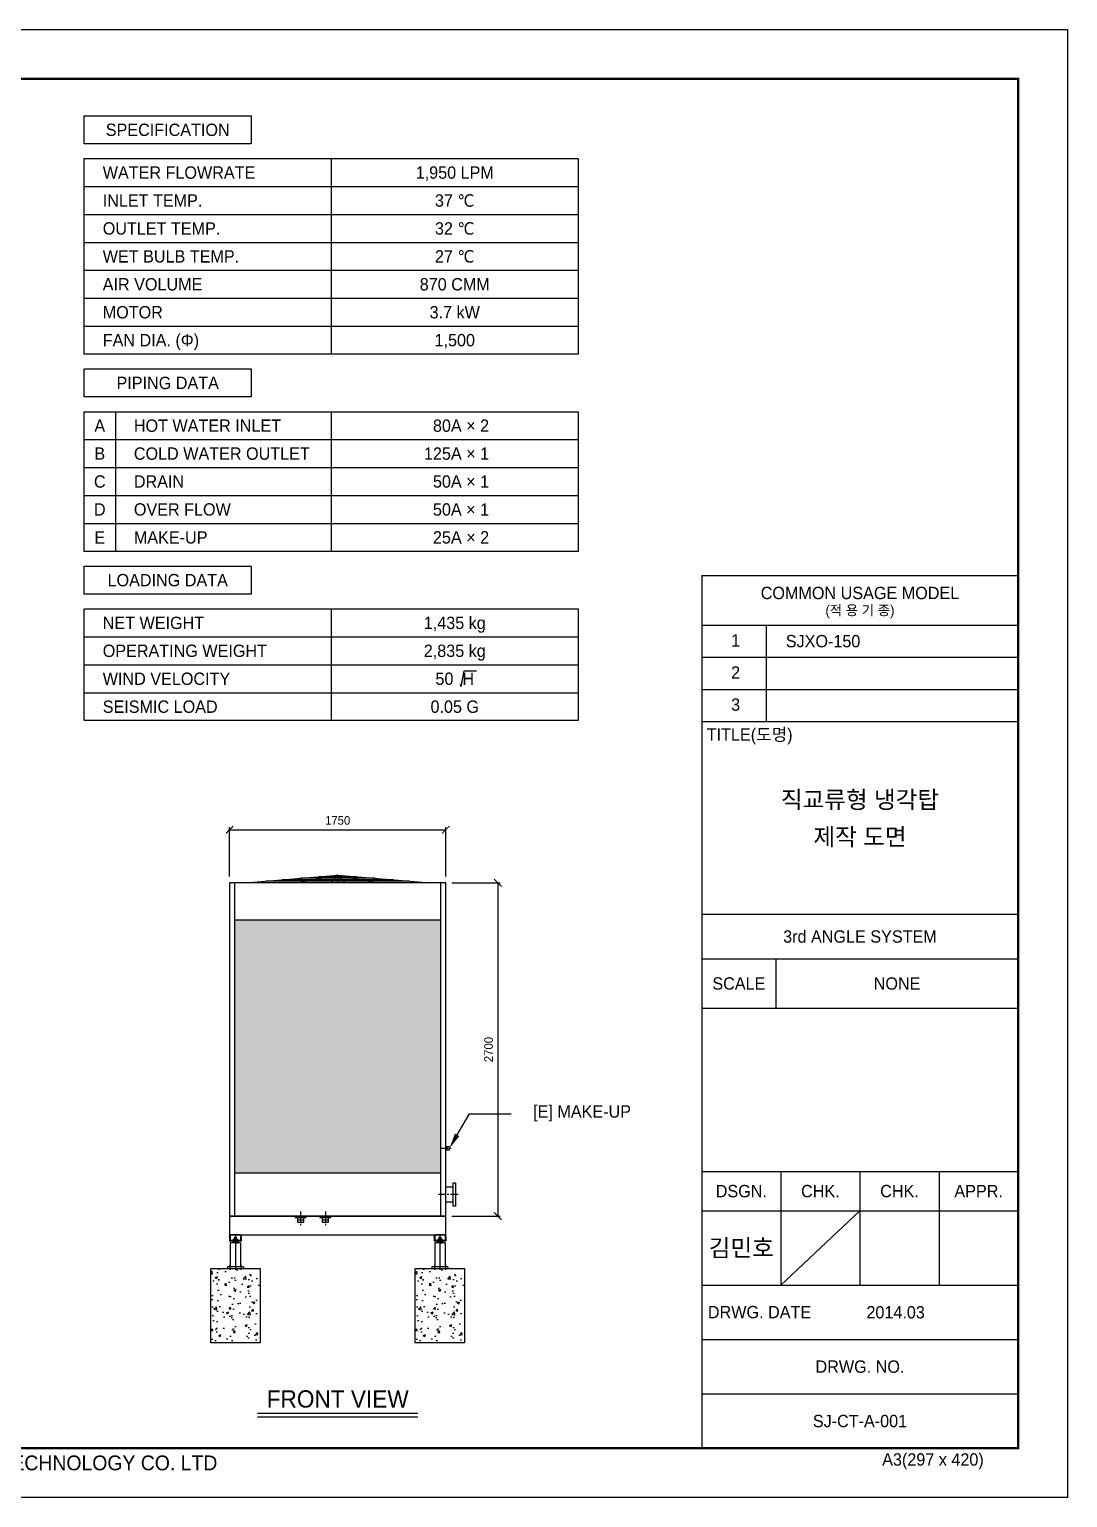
# Model space of a CAD drawing. Header units: millimetres. Extents: x 0 to 16815, y 0 to 11890.
# Drawn here: x 8407 to 16815, y 0 to 11890 of the extents above; entities that cross this region are included whole.
import ezdxf
from ezdxf.enums import TextEntityAlignment as Align

# ---------------------------------------------------------------- set-up
doc = ezdxf.new("R2010")
doc.units = ezdxf.units.MM
doc.linetypes.add('CENTER', pattern=[2, 1.25, -0.25, 0.25, -0.25])
doc.layers.get('DEFPOINTS').update_dxf_attribs({"color": 143})
for name, color, linetype in [('CENTER', 1, 'CENTER'), ('냉각탑_box', 1, 'Continuous'), ('냉각탑_dim', 1, 'Continuous'), ('냉각탑_form', 1, 'Continuous'), ('냉각탑_text', 3, 'Continuous')]:
    doc.layers.add(name, color=color, linetype=linetype)
doc.styles.add('HY울릉도L', font='')
doc.styles.add('돋움', font='')
doc.styles.add('서명', font='MP.TTF')
doc.styles.get('HY울릉도L').set_extended_font_data('HY울릉도L')
doc.styles.get('돋움').set_extended_font_data('Dotum')
doc.dimstyles.new('성지DIM', dxfattribs={"dimtxt": 3.5, "dimasz": 3, "dimexe": 1, "dimexo": 2.5, "dimgap": 2, "dimtad": 1, "dimdec": 0, "dimzin": 3, "dimdsep": 46, "dimtxsty": 'HY울릉도L', "dimblk": 'ARCHTICK', "dimcen": -2, "dimclrd": 256, "dimclre": 256, "dimclrt": 7, "dimadec": 0, "dimazin": 0, "dimtfac": 1, "dimtdec": 0, "dimtofl": 0, "dimtmove": 0, "dimatfit": 3, "dimfxl": 0, "dimtolj": 1, "dimtzin": 0, "dimlwe": -1, "dimarcsym": 0})

# ---------------------------------------------------------------- blocks, each defined once
blk = doc.blocks.new('냉각탑form')
at = {"layer": 'DEFPOINTS'}
blk.add_lwpolyline([(0, 297.07), (420.1, 297.07), (420.1, 0), (0, 0)], close=True, dxfattribs=at)
at = {"layer": '냉각탑_form'}
for p, q in [((346.08, 186.55), (346.08, 10)), ((346.08, 186.55), (410.1, 186.55)), ((346.08, 186.55), (410.1, 186.55)), ((346.08, 176.54), (410.1, 176.54)), ((359.09, 176.54), (359.09, 157.04)), ((346.08, 170.04), (410.1, 170.04)), ((346.08, 163.54), (410.1, 163.54)), ((346.08, 157.04), (410.1, 157.04)), ((346.08, 157.04), (410.1, 157.04)), ((346.08, 118.03), (410.1, 118.03)), ((346.08, 109.03), (410.1, 109.03)), ((361.09, 109.03), (361.09, 99.02)), ((346.08, 99.02), (410.1, 99.02)), ((346.08, 66.02), (410.1, 66.02)), ((362.09, 66.02), (362.09, 43.01)), ((378.09, 66.02), (378.09, 43.01)), ((394.1, 66.02), (394.1, 43.01)), ((346.08, 58.01), (410.1, 58.01)), ((378.09, 58.01), (362.09, 43.01)), ((346.08, 43.01), (410.1, 43.01)), ((346.08, 32.01), (410.1, 32.01)), ((346.08, 21.01), (410.1, 21.01))]:
    blk.add_line(p, q, dxfattribs=at)
at = {"layer": '냉각탑_form', "const_width": 0.5}
blk.add_lwpolyline([(10, 287.07), (10, 10), (410.1, 10), (410.1, 287.07)], close=True, dxfattribs=at)
at = {"layer": '냉각탑_form', "style": '돋움'}
for s, height, p in [('COMMON USAGE MODEL', 2.5006, (378.09, 183.04)), ('(적 용 기 종)', 2, (378.09, 179.54)), ('3rd ANGLE SYSTEM', 2.5006, (378.09, 113.53)), ('SCALE', 2.501, (353.59, 104.03)), ('DSGN.', 2.501, (354.09, 62.02)), ('CHK.', 2.501, (370.09, 62.02)), ('CHK.', 2.501, (386.09, 62.02)), ('APPR.', 2.501, (402.1, 62.02)), ('DRWG. NO.', 2.501, (378.09, 26.51))]:
    blk.add_text(s, height=height, dxfattribs=at).set_placement(p, align=Align.MIDDLE_CENTER)
for s, height, p in [('1', 2.5, (352.02, 172.2)), ('2', 2.5, (352.02, 165.7)), ('3', 2.5, (352.02, 159.2)), ('TITLE(도명)', 2.501, (347.09, 153.14)), ('DRWG. DATE', 2.501, (347.32, 36.29)), ('A3(297 x 420)', 2.5006, (382.58, 6.47)), ('SUNG JI AIR-CONDITIONING TECHNOLOGY CO. LTD', 3.0007, (149.5, 5.53))]:
    blk.add_text(s, height=height, dxfattribs=at).set_placement(p)
blk = doc.blocks.new('_ArchTick')
at = {"color": 0, "linetype": 'ByBlock', "const_width": 0.15}
blk.add_lwpolyline([(-0.5, -0.5), (0.5, 0.5)], dxfattribs=at)
blk = doc.blocks.new('*D15')
at = {"layer": 'DEFPOINTS', "color": 0, "transparency": 16777216}
for p in [(11779, 5409), (10029, 4979), (11779, 4979)]:
    blk.add_point(p, dxfattribs=at)
at = {"layer": '냉각탑_dim', "transparency": 16777216}
for p, q in [((10029, 5029), (10029, 5429)), ((11779, 5029), (11779, 5429))]:
    blk.add_line(p, q, dxfattribs=at)
at = {"layer": '냉각탑_dim', "lineweight": -2, "transparency": 16777216}
blk.add_line((10029, 5409), (11779, 5409), dxfattribs=at)
at = {"layer": '냉각탑_dim', "lineweight": -2, "transparency": 16777216, "xscale": 60, "yscale": 60, "zscale": 60, "rotation": 180}
blk.add_blockref('_ArchTick', (10029, 5409), dxfattribs=at)
at = {"layer": '냉각탑_dim', "lineweight": -2, "transparency": 16777216, "xscale": 60, "yscale": 60, "zscale": 60}
blk.add_blockref('_ArchTick', (11779, 5409), dxfattribs=at)
at = {"layer": '냉각탑_dim', "color": 7, "transparency": 16777216, "insert": (10904, 5484), "char_height": 70, "attachment_point": 5, "style": 'HY울릉도L'}
blk.add_mtext('\\A1;1750', dxfattribs=at)
blk = doc.blocks.new('*D16')
at = {"layer": 'DEFPOINTS', "color": 0, "transparency": 16777216}
for p in [(11779, 4979), (11779, 2279), (12201, 2279)]:
    blk.add_point(p, dxfattribs=at)
at = {"layer": '냉각탑_dim', "transparency": 16777216}
for p, q in [((11829, 4979), (12221, 4979)), ((11829, 2279), (12221, 2279))]:
    blk.add_line(p, q, dxfattribs=at)
at = {"layer": '냉각탑_dim', "lineweight": -2, "transparency": 16777216}
blk.add_line((12201, 4979), (12201, 2279), dxfattribs=at)
at = {"layer": '냉각탑_dim', "lineweight": -2, "transparency": 16777216, "xscale": 60, "yscale": 60, "zscale": 60}
for p, rotation in [((12201, 4979), 90), ((12201, 2279), 270)]:
    blk.add_blockref('_ArchTick', p, dxfattribs=dict(at, rotation=rotation))
at = {"layer": '냉각탑_dim', "color": 7, "transparency": 16777216, "insert": (12126, 3629), "char_height": 70, "attachment_point": 5, "rotation": 90, "style": 'HY울릉도L'}
blk.add_mtext('\\A1;2700', dxfattribs=at)
blk = doc.blocks.new('A$C6ABE2FCF')
for p, q in [((18, 284), (18, 231)), ((18, 284), (112, 284)), ((112, 281), (18, 281)), ((18, 268), (18, 271)), ((23, 281), (23, 236)), ((102, 284), (28, 284)), ((47, 246), (47, 236)), ((52, 249), (78, 249)), ((56, 246), (56, 236)), ((59, 249), (59, 263)), ((59, 249), (59, 263)), ((59, 263), (72, 263)), ((60, 263), (60, 249)), ((71, 263), (71, 249)), ((72, 249), (72, 263)), ((72, 249), (72, 263)), ((74, 246), (74, 236)), ((83, 246), (83, 236)), ((107, 281), (107, 236)), ((112, 268), (112, 284)), ((112, 268), (112, 231)), ((112, 231), (18, 231)), ((107, 236), (23, 236)), ((107, 218), (23, 218)), ((23, 218), (23, 23)), ((65, 236), (47, 236)), ((47, 228), (47, 218)), ((65, 218), (47, 218)), ((73, 236), (52, 236)), ((52, 231), (78, 231)), ((73, 218), (52, 218)), ((56, 228), (56, 218)), ((59, 218), (59, 231)), ((59, 231), (59, 218)), ((59, 218), (59, 231)), ((65, 236), (82, 236)), ((65, 236), (83, 236)), ((65, 218), (65, 23)), ((65, 218), (82, 218)), ((65, 218), (83, 218)), ((71, 218), (71, 231)), ((71, 231), (71, 218)), ((71, 218), (71, 231)), ((74, 228), (74, 218)), ((83, 228), (83, 218)), ((107, 218), (107, 23)), ((130, 23), (0, 23)), ((0, 23), (0, 9)), ((130, 9), (0, 9)), ((130, 23), (130, 9))]:
    blk.add_line(p, q)
for centre, radius, start, end in [((52, 245), 4.38, 17.2184, 162.7816), ((65, 234), 15, 90.4828, 127.3884), ((65, 234), 15, 52.6116, 89.5172), ((78, 245), 4.38, 17.2184, 162.7816), ((52, 227), 4.38, 17.2184, 162.7816), ((65, 216), 15, 90.4828, 127.3884), ((65, 216), 15, 52.6116, 89.5172), ((78, 227), 4.38, 17.2184, 162.7816)]:
    blk.add_arc(centre, radius, start, end)
at = {"layer": 'CENTER'}
for p, q in [((65, 279), (65, 0)), ((20, 39), (20, 0)), ((110, 39), (110, 0))]:
    blk.add_line(p, q, dxfattribs=at)
blk = doc.blocks.new('A$C036B6841')
at = {"color": 3}
for p, q in [((0, 0), (650, 53)), ((1153, 11), (147, 11)), ((1040, 21), (260, 21)), ((650, 53), (379, 0)), ((910, 32), (390, 32)), ((780, 42), (520, 42)), ((650, 53), (601, 0)), ((650, 53), (1300, 0)), ((650, 53), (699, 0)), ((650, 53), (921, 0))]:
    blk.add_line(p, q, dxfattribs=at)
at = {"layer": 'DEFPOINTS'}
blk.add_line((650, 53), (650, 0), dxfattribs=at)

msp = doc.modelspace()

# ---------------------------------------------------------------- hatches: boundary and pattern name
h = msp.add_hatch()
h.set_pattern_fill('HONEY', color=1, scale=7.6, angle=90)
h.set_pattern_definition([(90, (-17365.771, 14674.604), (-20.897193, 36.195), [24.13, -48.26]), (210, (-17365.771, 14674.604), (-20.897193, -36.195), [24.13, -48.26]), (150, (-17365.771, 14674.604), (-41.794386, 8e-08), [-48.26, 24.13])])
h.paths.add_polyline_path([(11739.1, 4679.5), (10069.1, 4679.5), (10069.1, 2629.5), (11739.1, 2629.5)])
h = msp.add_hatch()
h.set_pattern_fill('AR-CONC', color=8)
h.set_pattern_definition([(50, (-38461.08, -3816.1), (182.18467, -15.9391), [19.05, -209.55]), (355, (-38461.08, -3816.1), (-35.2434, 191.05685), [15.24, -167.6406]), (100.45144, (-38445.9, -3817.43), (146.94125, 175.11775), [16.19, -178.09024]), (46.1842, (-38461.08, -3765.3), (271.079, -42.0423), [28.575, -314.325]), (96.63556, (-38438.5, -3768.8), (237.4041, 247.4261), [24.285, -267.1356]), (351.18415, (-38461.08, -3765.3), (237.4041, 247.4261), [22.86, -251.4597]), (21, (-38435.68, -3778), (151.6144, -102.2652), [19.05, -209.55]), (326, (-38435.68, -3778), (61.802, 184.188), [15.24, -167.64]), (71.45144, (-38423.05, -3786.53), (213.4164, 81.9228), [16.19, -178.08994]), (37.5, (-38461.085, -3816.105), (3.0886, 84.55504), [0, -165.608, 0, -170.18, 0, -168.275]), (7.5, (-38461.085, -3816.105), (66.81966, 100.18057), [0, -97.028, 0, -161.798, 0, -64.135]), (327.5, (-38517.73, -3816.105), (135.590595, -5.72874), [0, -63.5, 0, -198.12, 0, -262.89]), (317.5, (-38543.13, -3816.1), (148.12918, 25.4265), [0, -82.55, 0, -131.572, 0, -186.69])])
h.paths.add_polyline_path([(10276, 1854.5), (9876, 1854.5), (9876, 1254.5), (10276, 1254.5)])
h = msp.add_hatch()
h.set_pattern_fill('AR-CONC', color=8)
h.set_pattern_definition([(50, (-36804.88, -3816.1), (182.18467, -15.9391), [19.05, -209.55]), (355, (-36804.88, -3816.1), (-35.2434, 191.05685), [15.24, -167.6406]), (100.45144, (-36789.7, -3817.43), (146.94125, 175.11775), [16.19, -178.09024]), (46.1842, (-36804.88, -3765.3), (271.079, -42.0423), [28.575, -314.325]), (96.63556, (-36782.29, -3768.8), (237.4041, 247.4261), [24.285, -267.1356]), (351.18415, (-36804.88, -3765.3), (237.4041, 247.4261), [22.86, -251.4597]), (21, (-36779.48, -3778), (151.6144, -102.2652), [19.05, -209.55]), (326, (-36779.48, -3778), (61.802, 184.188), [15.24, -167.64]), (71.45144, (-36766.84, -3786.53), (213.4164, 81.9228), [16.19, -178.08994]), (37.5, (-36804.875, -3816.105), (3.0886, 84.55504), [0, -165.608, 0, -170.18, 0, -168.275]), (7.5, (-36804.875, -3816.105), (66.81966, 100.18057), [0, -97.028, 0, -161.798, 0, -64.135]), (327.5, (-36861.52, -3816.105), (135.590595, -5.72874), [0, -63.5, 0, -198.12, 0, -262.89]), (317.5, (-36886.92, -3816.1), (148.12918, 25.4265), [0, -82.55, 0, -131.572, 0, -186.69])])
h.paths.add_polyline_path([(11932.2, 1854.5), (11532.2, 1854.5), (11532.2, 1254.5), (11932.2, 1254.5)])

# ---------------------------------------------------------------- linework, layer by layer
at = {"color": 3}
for p, q in [((10069.1, 4979.5), (10069.1, 2279.5)), ((11739.1, 2279.5), (11739.1, 4979.5)), ((10069.1, 4679.5), (11739.1, 4679.5)), ((11809.1, 2842), (11779.1, 2842)), ((11779.1, 2817), (11809.1, 2817)), ((11789.1, 2817), (11789.1, 2842)), ((11809.1, 2817), (11809.1, 2842)), ((10069.1, 2629.5), (11739.1, 2629.5)), ((11779.1, 2517), (11839.1, 2517)), ((11839.1, 2392), (11779.1, 2392)), ((10630.5, 2279.5), (10540.5, 2279.5)), ((10830.5, 2279.5), (10740.5, 2279.5)), ((10579.1, 2249.5), (10629.1, 2249.5)), ((10779.1, 2249.5), (10829.1, 2249.5))]:
    msp.add_line(p, q, dxfattribs=at)
at = {"color": 1}
for p, q in [((10254.1, 684.5), (11554.1, 684.5)), ((10254.1, 654.5), (11554.1, 654.5))]:
    msp.add_line(p, q, dxfattribs=at)
at = {"color": 3}
for points in [[(10029.1, 4979.5), (10029.1, 2279.5), (11779.1, 2279.5), (11779.1, 4979.5)], [(11839.1, 2548.2), (11859.1, 2548.2), (11859.1, 2360.7), (11839.1, 2360.7)], [(10559.1, 2279.5), (10559.1, 2269.5), (10649.1, 2269.5), (10649.1, 2279.5)], [(10579.1, 2269.5), (10579.1, 2229.5), (10629.1, 2229.5), (10629.1, 2269.5)], [(10759.1, 2279.5), (10759.1, 2269.5), (10849.1, 2269.5), (10849.1, 2279.5)], [(10779.1, 2269.5), (10779.1, 2229.5), (10829.1, 2229.5), (10829.1, 2269.5)]]:
    msp.add_lwpolyline(points, close=True, dxfattribs=at)
at = {"color": 4}
msp.add_lwpolyline([(10029.1, 2279.5), (10029.1, 2129.5), (11779.1, 2129.5), (11779.1, 2279.5)], close=True, dxfattribs=at)
at = {"color": 8}
for points in [[(10276, 1254.5), (9876, 1254.5), (9876, 1854.5), (10276, 1854.5)], [(11932.2, 1254.5), (11532.2, 1254.5), (11532.2, 1854.5), (11932.2, 1854.5)]]:
    msp.add_lwpolyline(points, close=True, dxfattribs=at)
at = {"layer": 'CENTER', "linetype": 'CENTER', "ltscale": 50}
for p, q in [((11736.4, 2829.5), (11824.4, 2829.5)), ((11879.1, 2454.5), (11719.1, 2454.5)), ((10604.1, 2317.6), (10604.1, 2206)), ((10804.1, 2317.6), (10804.1, 2206))]:
    msp.add_line(p, q, dxfattribs=at)
at = {"layer": '냉각탑_box'}
for p, q in [((10851.8, 10843.9), (10851.8, 9260.5)), ((8851.5, 10617.7), (12852.2, 10617.7)), ((8851.5, 10391.5), (12852.2, 10391.5)), ((8851.5, 10165.3), (12852.2, 10165.3)), ((8851.5, 9939.1), (12852.2, 9939.1)), ((8851.5, 9712.9), (12852.2, 9712.9)), ((8851.5, 9486.7), (12852.2, 9486.7)), ((9103.6, 8794.3), (9103.6, 7663.4)), ((10851.8, 8794.3), (10851.8, 7663.4)), ((8851.5, 8568.1), (12852.2, 8568.1)), ((8851.5, 8342), (12852.2, 8342)), ((8851.5, 8115.8), (12852.2, 8115.8)), ((8851.5, 7889.6), (12852.2, 7889.6)), ((10851.8, 7197.2), (10851.8, 6292.4)), ((8851.5, 6971), (12852.2, 6971)), ((8851.5, 6744.8), (12852.2, 6744.8)), ((8851.5, 6518.6), (12852.2, 6518.6))]:
    msp.add_line(p, q, dxfattribs=at)
for points in [[(8851.5, 11190.1), (10203.7, 11190.1), (10203.7, 10963.9), (8851.5, 10963.9)], [(8851.5, 10843.9), (12852.2, 10843.9), (12852.2, 9260.5), (8851.5, 9260.5)], [(8851.5, 9140.5), (10203.7, 9140.5), (10203.7, 8914.3), (8851.5, 8914.3)], [(8851.5, 8794.3), (12852.2, 8794.3), (12852.2, 7663.4), (8851.5, 7663.4)], [(8851.5, 7543.4), (10203.7, 7543.4), (10203.7, 7317.2), (8851.5, 7317.2)], [(8851.5, 7197.2), (12852.2, 7197.2), (12852.2, 6292.4), (8851.5, 6292.4)]]:
    msp.add_lwpolyline(points, close=True, dxfattribs=at)
at = {"layer": '냉각탑_dim', "linetype": 'ByBlock', "lineweight": -2}
for p, q in [((11871.6, 2937.7), (11970.7, 3109.4)), ((11970.7, 3109.4), (12309.1, 3109.4))]:
    msp.add_line(p, q, dxfattribs=at)
at = {"layer": '냉각탑_dim'}
msp.add_solid([(11889.6, 2927.3), (11809.1, 2829.5), (11853.5, 2948.1)], dxfattribs=at)
at = {"layer": '냉각탑_text'}
msp.add_lwpolyline([(11892.6, 6587.6), (11904.8, 6567.8), (11927.1, 6695.6), (12027.1, 6695.6)], dxfattribs=at)

# ---------------------------------------------------------------- block references
at = {"xscale": 1.153846153846154, "yscale": 1.153846153846154, "zscale": 1.153846153846154}
msp.add_blockref('A$C036B6841', (10154.1, 4979.5), dxfattribs=at)
for p in [(10011, 1845.2), (11667.2, 1845.2)]:
    msp.add_blockref('A$C6ABE2FCF', p)
at = {"layer": '냉각탑_form', "xscale": 40.02539682539683, "yscale": 40.02539682539683, "zscale": 40.02539682539683}
msp.add_blockref('냉각탑form', (0, 0), dxfattribs=at)

# ---------------------------------------------------------------- texts
at = {"layer": '냉각탑_text'}
for s, height, style, p in [('SPECIFICATION', 100, '돋움', (9527.6, 11077)), ('1,950 LPM', 100, '돋움', (11852, 10730.8)), ('37 ℃', 100, '돋움', (11852, 10504.6)), ('32 ℃', 100, '돋움', (11852, 10278.4)), ('27 ℃', 100, '돋움', (11852, 10052.2)), ('870 CMM', 100, '돋움', (11852, 9826)), ('3.7 kW', 100, '돋움', (11852, 9599.8)), ('1,500', 100, '돋움', (11852, 9373.6)), ('PIPING DATA', 100, '돋움', (9527.6, 9027.4)), ('A', 100, '돋움', (8977.6, 8681.2)), ('B', 100, '돋움', (8977.6, 8455.1)), ('C', 100, '돋움', (8977.6, 8228.9)), ('D', 100, '돋움', (8977.6, 8002.7)), ('E', 100, '돋움', (8977.6, 7776.5)), ('LOADING DATA', 100, '돋움', (9527.6, 7430.3)), ('1,435 kg', 100, '돋움', (11852, 7084.1)), ('2,835 kg', 100, '돋움', (11852, 6857.9)), ('50  H', 100, '돋움', (11852, 6631.7)), ('0.05 G', 100, '돋움', (11852, 6405.5)), ('직교류형 냉각탑', 140, '돋움', (15133.3, 5652.4)), ('제작 도면', 140, '돋움', (15133.3, 5352.2)), ('NONE', 100, '돋움', (15433.6, 4163.7)), ('김민호', 140, '서명', (14172.5, 2021.8)), ('FRONT VIEW', 140, '돋움', (10904.1, 799.3)), ('SJ-CT-A-001', 100, '돋움', (15133.3, 620.5))]:
    msp.add_text(s, height=height, dxfattribs=dict(at, style=style)).set_placement(p, align=Align.MIDDLE_CENTER)
at = {"layer": '냉각탑_text', "style": '돋움'}
for s, p in [('WATER FLOWRATE', (9001.5, 10730.8)), ('INLET TEMP.', (9001.5, 10504.6)), ('OUTLET TEMP.', (9001.5, 10278.4)), ('WET BULB TEMP.', (9001.5, 10052.2)), ('AIR VOLUME', (9001.5, 9826)), ('MOTOR', (9001.5, 9599.8)), ('FAN DIA. (Φ)', (9001.5, 9373.6)), ('HOT WATER INLET', (9253.6, 8681.2)), ('COLD WATER OUTLET', (9253.6, 8455.1)), ('DRAIN', (9253.6, 8228.9)), ('OVER FLOW', (9253.6, 8002.7)), ('MAKE-UP', (9253.6, 7776.5)), ('NET WEIGHT', (9001.5, 7084.1)), ('OPERATING WEIGHT', (9001.5, 6857.9)), ('SJXO-150', (14532.6, 6936.1)), ('WIND VELOCITY', (9001.5, 6631.7)), ('SEISMIC LOAD', (9001.5, 6405.5)), ('2014.03', (15185.5, 1501.3))]:
    msp.add_text(s, height=100, dxfattribs=at).set_placement(p, align=Align.MIDDLE_LEFT)
for s, p in [('80A × 2', (12130, 8681.2)), ('125A × 1', (12130, 8455.1)), ('50A × 1', (12130, 8228.9)), ('50A × 1', (12130, 8002.7)), ('25A × 2', (12130, 7776.5)), ('[E] MAKE-UP', (13279.2, 3127.3))]:
    msp.add_text(s, height=100, dxfattribs=at).set_placement(p, align=Align.MIDDLE_RIGHT)

# ---------------------------------------------------------------- dimensions: what is measured, and where the dimension line sits
at = {"layer": '냉각탑_dim'}
dim = msp.add_linear_dim(base=(11779.1, 5409.4), p1=(10029.1, 4979.5), p2=(11779.1, 4979.5), dimstyle='성지DIM', override={"dimscale": 20, "dimtmove": 2}, dxfattribs=at)
dim.commit()
dim.dimension.update_dxf_attribs({"geometry": '*D15', "text_midpoint": (10904.1, 5484.4)})
dim = msp.add_linear_dim(base=(12200.5, 2279.5), p1=(11779.1, 4979.5), p2=(11779.1, 2279.5), angle=90, dimstyle='성지DIM', override={"dimscale": 20, "dimtmove": 2}, dxfattribs=at)
dim.commit()
dim.dimension.update_dxf_attribs({"geometry": '*D16', "text_midpoint": (12125.5, 3629.5)})

doc.saveas('drawing.dxf')
